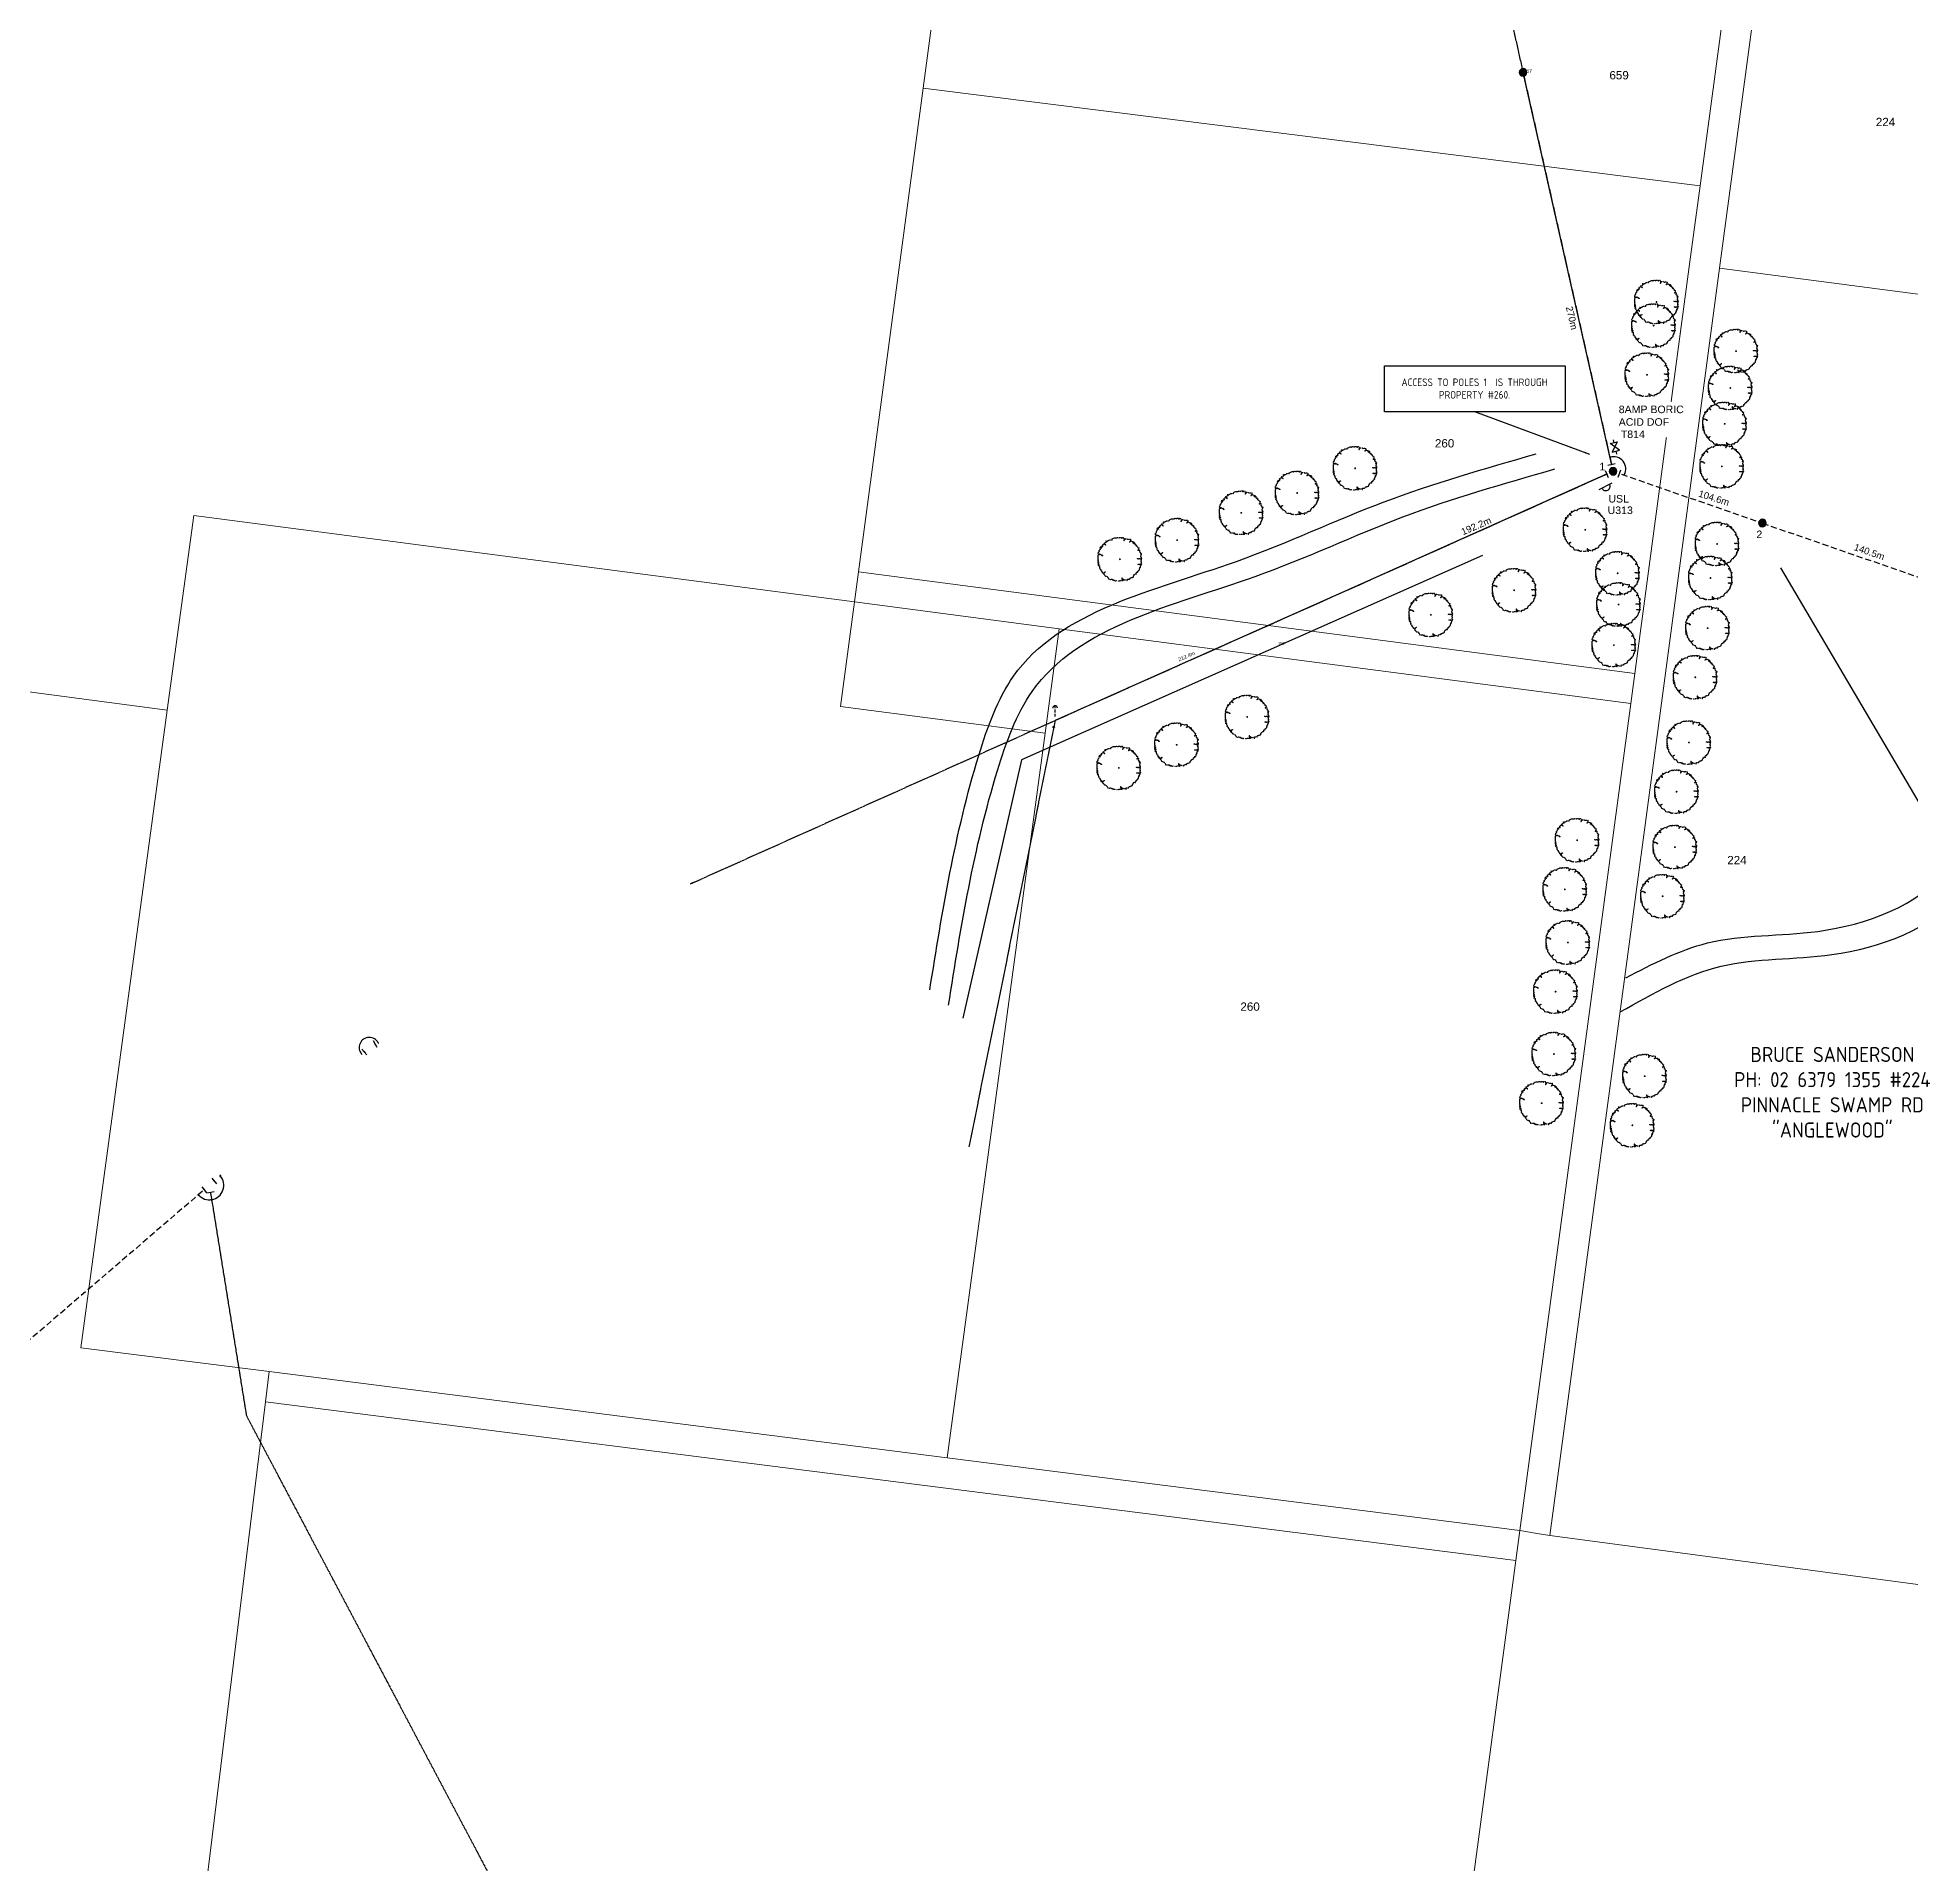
# Model space of a CAD drawing. Header units: metres. Extents: x 206144 to 214764, y 6366407 to 6371688.
# Drawn here: x 211422 to 212662, y 6369625 to 6370834 of the extents above; entities that cross this region are included whole.
import ezdxf
from ezdxf.enums import TextEntityAlignment as Align

# ---------------------------------------------------------------- set-up
doc = ezdxf.new("R2010")
doc.units = ezdxf.units.M
for name, pattern in [('Cable Exist OH', [1, 1, 0]), ('Cable New OH', [6, 4, -2]), ('DASHED2', [9.525, 6.35, -3.175])]:
    doc.linetypes.add(name, pattern=pattern)
doc.layers.get('0').update_dxf_attribs({"color": 6})
doc.layers.add('Cadastre Land Parcels_SP_EXT', color=9, linetype='Continuous', lineweight=5)
doc.layers.add('Cadastre Roads_SP_EXT', color=9, linetype='Continuous', lineweight=5)
for name, color, linetype in [('Equip_HV_EXT', 7, 'Continuous'), ('Equip_SP_HV_EXT', 7, 'Continuous'), ('Equip_SP_HV_MOD', 3, 'Continuous'), ('Mains_HV_EXT', 7, 'Continuous'), ('Mains_HV_NEW', 2, 'Continuous'), ('Mains_HV_New_A18', 2, 'Continuous'), ('Mains_HV_NEW_Hardwired', 2, 'Continuous'), ('Notes', 7, 'Continuous'), ('Notes_SP_MISC', 7, 'Continuous'), ('OH_Details_SP_MISC', 7, 'Continuous'), ('SupportsOH_SP_MISC', 7, 'Continuous'), ('SupportsOH_SP_TR_HV_LV_SL_EXT', 7, 'Continuous')]:
    doc.layers.add(name, color=color, linetype=linetype)
doc.styles.add('ARIAL', font='arial.ttf', dxfattribs={"height": 2})
doc.styles.add('iecISOCP', font='isocp.shx')
doc.styles.add('POLE_LABEL', font='arial.ttf')
doc.styles.get("Standard").update_dxf_attribs({"font": 'arial.ttf'})
doc.linetypes.add('IE Fence', pattern='A,8,-1.2,["|",Standard,S=1,R=0,X=0,Y=-0.6],-1.4', length=10.6)
doc.dimstyles.new('GISCAD Dim Style', dxfattribs={"dimtxt": 2.5, "dimasz": 3, "dimexe": 1.25, "dimexo": 0.625, "dimtad": 1, "dimtoh": 1, "dimdec": 1, "dimtxsty": 'ARIAL', "dimcen": 2.5, "dimadec": 0, "dimazin": 0, "dimtfac": 1, "dimtdec": 1, "dimtmove": 0, "dimatfit": 3, "dimfxl": 1.25, "dimarcsym": 0})
doc.dimstyles.new('UGT1', dxfattribs={"dimtxt": 2.5, "dimasz": 2, "dimexe": 1.25, "dimexo": 0.625, "dimgap": 1, "dimtad": 1, "dimjust": 1, "dimlfac": 1000, "dimtxsty": 'iecISOCP', "dimblk1": 'M05', "dimblk2": 'NONE', "dimsah": 1, "dimcen": 0, "dimse1": 1, "dimse2": 1, "dimadec": 0, "dimazin": 0, "dimtfac": 1, "dimtmove": 0, "dimatfit": 3, "dimfxl": 1, "dimarcsym": 0})

# ---------------------------------------------------------------- blocks, each defined once
blk = doc.blocks.new('POLE_EXT')
blk.add_hatch(color=256).paths.add_polyline_path([(-1, 0, 1), (1, 0, 1)])
blk.add_lwpolyline([(-1, 0, 1), (1, 0, 1)], format="xyb", close=True)
for tag, height, flags, p in [('pNumber', 2.5, 8, (-17.84, 2.07)), ('OWNED_BY', 0.2, 9, (1.35, -0.4)), ('SPECIAL_USE', 0.2, 9, (1.35, -0.8)), ('STATE', 0.2, 9, (1.35, -1)), ('cLV', 0.2, 9, (1.35, -1.4)), ('hDepth', 0.2, 9, (1.35, -1.6)), ('hDia', 0.2, 9, (1.35, -1.8)), ('cHV', 0.2, 9, (1.35, -2)), ('cLinedev', 0.2, 9, (1.35, -3.4)), ('pExisting', 0.2, 9, (1.35, -3.8)), ('pFooting', 0.2, 9, (1.35, -4.4)), ('pNew', 0.2, 9, (1.35, -4.6)), ('pRelocate', 0.2, 9, (1.35, -5)), ('PARENT', 0.2, 9, (1.35, -0.6)), ('USAGE', 0.2, 9, (1.35, -1.2)), ('LBRACKET', 0.2, 9, (1.35, -2.2)), ('LExisting', 0.2, 9, (1.35, -2.4)), ('LANTNUMBER', 0.2, 9, (1.35, -2.6)), ('LOther', 0.2, 9, (1.35, -2.8)), ('LRemove', 0.2, 9, (1.35, -3)), ('LEGEND', 0.2, 9, (1.35, -3.2)), ('LOCATION', 0.2, 9, (1.35, -3.6)), ('PFNUMBER', 0.2, 9, (1.35, -4)), ('NEWPFNUMBER', 0.2, 9, (1.35, -4.2)), ('pRemove', 0.2, 9, (1.35, -5.2)), ('pReplace', 0.2, 9, (1.35, -5.4)), ('pStay', 0.2, 9, (1.35, -5.6)), ('pType', 0.2, 9, (1.35, -5.8)), ('cspan', 0.2, 9, (1.35, -6)), ('STREETNAME', 0.2, 9, (1.35, -6.2)), ('SUBURB', 0.2, 9, (1.35, -6.4)), ('OPERATED_BY', 0.2, 9, (1.36, -7.01)), ('NOTES', 0.2, 9, (1.35, -6.6)), ('MAINTAINED_BY', 0.2, 9, (1.36, -6.81))]:
    blk.add_attdef(tag, text='', height=height, dxfattribs=dict(flags=flags)).set_placement(p, align=Align.MIDDLE_LEFT)
at = {"style": 'POLE_LABEL'}
for tag, height, flags, p in [('STRUCTURE_PLANT_NUMBER', 0.2, 9, (1.35, 0.03)), ('ASSET_NUM', 2.5, 8, (2, 2)), ('STREET_CODE', 0.2, 9, (1.35, -0.2))]:
    blk.add_attdef(tag, text='', height=height, dxfattribs=dict(at, flags=flags)).set_placement(p, align=Align.MIDDLE_LEFT)
at = {"flags": 1}
blk.add_attdef('Z', (1.35, -7.33), '', height=0.2, dxfattribs=at)
blk = doc.blocks.new('*U153')
for p, q in [((0.13, 11.65), (0.13, 10.69)), ((0.13, 7.81), (0.13, 6.85))]:
    blk.add_line(p, q)
blk.add_lwpolyline([(-1.07, 7.81), (1.33, 7.81), (-1.07, 10.69), (1.33, 10.69)], close=True)
for tag, height, flags, p in [('STREET_CODE', 0.2, 9, (1.5, 0)), ('ASSET_NUM', 2.5, 8, (2, 2)), ('ACTUAL_STATUS', 0.2, 9, (1.5, -0.2)), ('CONSTRUCTED_VOLTAGE', 0.2, 9, (1.5, -0.4)), ('OPERATING_VOLTAGE', 0.2, 9, (1.5, -0.8)), ('ORIENTATION', 0.2, 9, (1.5, -1)), ('OWNED_BY', 0.2, 9, (1.5, -1.2)), ('OPERATED_BY', 0.2, 9, (1.5, -1.4)), ('STATE', 0.2, 9, (1.5, -1.8)), ('SWITCH_TYPE', 0.2, 9, (1.5, -2)), ('STREETNAME', 0.2, 9, (1.5, -2.8)), ('SUBURB', 0.2, 9, (1.5, -3)), ('Z', 0.2, 1, (1.5, -3.6)), ('NO_PHASES', 0.2, 9, (1.5, -0.6)), ('MAINTAINED_BY', 0.2, 9, (1.5, -1.6)), ('USAGE', 0.2, 9, (1.5, -2.2)), ('LEGEND', 0.2, 9, (1.5, -2.4)), ('LOCATION', 0.2, 9, (1.5, -2.6)), ('NOTES', 0.2, 9, (1.5, -3.2)), ('LABEL_ALIGNMENT', 0.2, 9, (1.5, -3.4))]:
    blk.add_attdef(tag, text='', height=height, dxfattribs=dict(flags=flags)).set_placement(p, align=Align.MIDDLE_LEFT)
blk = doc.blocks.new('*U132')
blk.add_line((6.75, 3.22), (1.95, 3.22))
blk.add_lwpolyline([(5.79, 3.22, 0.414214), (4.35, 4.66, 0.414214), (2.91, 3.22)], format="xyb")
for tag, height, flags, p in [('STREET_CODE', 0.2, 9, (1.5, 0)), ('ASSET_NUM', 2.5, 8, (2, 2)), ('ACTUAL_STATUS', 0.2, 9, (1.5, -0.2)), ('CONSTRUCTED_VOLTAGE', 0.2, 9, (1.5, -0.4)), ('OPERATING_VOLTAGE', 0.2, 9, (1.5, -0.8)), ('ORIENTATION', 0.2, 9, (1.5, -1)), ('OWNED_BY', 0.2, 9, (1.5, -1.2)), ('OPERATED_BY', 0.2, 9, (1.5, -1.4)), ('STATE', 0.2, 9, (1.5, -1.8)), ('SWITCH_TYPE', 0.2, 9, (1.5, -2)), ('STREETNAME', 0.2, 9, (1.5, -2.8)), ('SUBURB', 0.2, 9, (1.5, -3)), ('Z', 0.2, 1, (1.5, -3.6)), ('NO_PHASES', 0.2, 9, (1.5, -0.6)), ('MAINTAINED_BY', 0.2, 9, (1.5, -1.6)), ('USAGE', 0.2, 9, (1.5, -2.2)), ('LEGEND', 0.2, 9, (1.5, -2.4)), ('LOCATION', 0.2, 9, (1.5, -2.6)), ('NOTES', 0.2, 9, (1.5, -3.2)), ('LABEL_ALIGNMENT', 0.2, 9, (1.5, -3.4))]:
    blk.add_attdef(tag, text='', height=height, dxfattribs=dict(flags=flags)).set_placement(p, align=Align.MIDDLE_LEFT)
blk = doc.blocks.new('CONNECTOR_NODE_EXT')
h = blk.add_hatch(color=256)
edge = h.paths.add_edge_path()
edge.add_arc((0, 0), 0.5, 0, 360)
blk.add_circle((0, 0), 0.5)
at = {"flags": 1}
blk.add_attdef('Z', (0, 0), '', height=0.2, dxfattribs=at)
at = {"flags": 9}
for tag, p in [('CONNECTOR_TYPE', (0, 0)), ('CONSTRUCTED_VOLTAGE', (0, -0.2)), ('NO_PHASES', (0, -0.4)), ('OPERATING_VOLTAGE', (0, -0.6)), ('ORIENTATION', (0, -0.8)), ('SUBTYPE', (0, -1)), ('USAGE', (0, -1.2)), ('NOTES', (0, -1.4))]:
    blk.add_attdef(tag, text='', height=0.2, dxfattribs=at).set_placement(p, align=Align.MIDDLE_LEFT)
blk = doc.blocks.new('BOND POINT')
blk.add_hatch(color=256).paths.add_polyline_path([(-1, 0, 1), (1, 0, 1)])
blk.add_lwpolyline([(-1, 0, 1), (1, 0, 1)], format="xyb", close=True)
blk = doc.blocks.new('End Shackle_NEW')
blk.add_wipeout([(-0.25, 0), (-0.25, 1.81), (0.25, 1.82), (0.25, 0)])
blk.add_line((1, 1.81), (-1, 1.81))
at = {"flags": 1}
blk.add_attdef('Z', (0, 0), '', height=0.2, dxfattribs=at)
at = {"flags": 9}
for tag, p in [('CONNECTOR_TYPE', (0, 0)), ('CONSTRUCTED_VOLTAGE', (0, -0.2)), ('OPERATING_VOLTAGE', (0, -0.6)), ('ORIENTATION', (0, -0.8)), ('OWNED_BY', (0, -1)), ('STATE', (0, -1.2)), ('OPERATED_BY', (0, -2.01)), ('NO_PHASES', (0, -0.4)), ('USAGE', (0, -1.4)), ('NOTES', (0, -1.6)), ('MAINTAINED_BY', (0, -1.81))]:
    blk.add_attdef(tag, text='', height=0.2, dxfattribs=at).set_placement(p, align=Align.MIDDLE_LEFT)
blk = doc.blocks.new('STAY_DEL')
at = {"linetype": 'DASHED2', "ltscale": 0.3}
blk.add_line((0, 0), (-7.2, 0), dxfattribs=at)
blk.add_arc((-5.7, 0), 1.5, 90, 270)
blk = doc.blocks.new('TREE1')
at = {"const_width": 0.256}
blk.add_lwpolyline([(-0.13, 0, 1), (0.13, 0, 1)], format="xyb", close=True, dxfattribs=at)
for p in [(-3.11, 5.17), (-2.99, 5.26), (-2.88, 5.33), (-2.88, 5.33), (-2.68, 5.33), (-2.32, 5.3), (-2.23, 5.35), (-2.21, 5.48), (-2.19, 5.51), (-2.14, 5.55), (-2.01, 5.64), (-1.81, 5.73), (-1.58, 5.82), (-1.4, 5.87), (-1.29, 5.87), (-1.16, 5.87), (-1.04, 5.87), (-0.95, 5.82), (-0.89, 5.87), (-0.73, 5.93), (-0.66, 5.95), (-0.59, 5.98), (-0.28, 5.89), (-0.21, 5.89), (-0.17, 5.95), (-0.01, 5.98), (0.03, 5.98), (0.28, 5.98), (0.35, 5.98), (0.41, 5.87), (0.57, 5.8), (0.68, 5.98), (0.98, 5.93), (0.98, 5.93), (1.11, 5.24), (1.13, 5.66), (1.13, 5.21), (1.15, 5.6), (1.18, 5.53), (1.18, 5.48), (1.18, 5.42), (1.18, 5.28), (1.27, 5.42), (1.4, 5.64), (1.56, 5.62), (1.94, 5.57), (2.1, 5.48), (2.16, 5.46), (2.43, 5.51), (2.61, 5.51), (2.93, 5.46), (2.97, 5.37), (2.97, 5.28), (2.97, 5.28), (-6.04, 1.09), (-6.04, 0.86), (-6.04, 0.8), (-6.04, 0.66), (-6.04, 0.55), (-6.04, 0.39), (-6.04, 0.35), (-6.04, 0.28), (-6.04, 0.19), (-6.04, 0.06), (-6.04, 0.01), (-6.02, 1.6), (-5.98, 1.83), (-5.98, 1.47), (-5.93, 1.18), (-5.91, 1.92), (-5.84, 1.94), (-5.78, 2.37), (-5.75, 2.12), (-5.75, 1.22), (-5.71, 2.21), (-5.69, 1.4), (-5.69, 1.24), (-5.62, 2.52), (-5.51, 3.06), (-5.51, 2.7), (-5.44, 2.77), (-5.42, 3.33), (-5.39, 1.33), (-5.35, 1.22), (-5.3, 3.11), (-5.22, 3.33), (-5.13, 3.08), (-5.08, 3.42), (-5.06, 3.51), (-5.06, 1.2), (-5.04, 1.11), (-4.97, 1.13), (-4.95, 3.55), (-4.95, 1.09), (-4.95, 0.98), (-4.81, 3.85), (-4.79, 3.94), (-4.79, 3.51), (-4.77, 0.98), (-4.72, 3.73), (-4.56, 4.09), (-4.43, 4.14), (-4.27, 4.43), (-4.23, 4.5), (-4.23, 4.36), (-4.23, 4.29), (-4.21, 4.23), (-4.16, 4.14), (-4.14, 4.14), (-4.09, 4.12), (-4.09, 4.09), (-3.98, 4.14), (-3.94, 4.63), (-3.94, 3.94), (-3.91, 3.96), (-3.8, 5.04), (-3.78, 4.9), (-3.73, 4.83), (-3.69, 4.77), (-3.49, 4.99), (-3.44, 5.01), (-3.35, 5.04), (-3.24, 5.08), (1.09, 5.15), (1.09, 5.15), (2.68, 4.77), (2.75, 4.9), (2.9, 4.88), (2.93, 5.08), (2.93, 4.9), (3.22, 4.95), (3.49, 4.86), (3.49, 4.81), (3.64, 4.74), (3.64, 4.7), (3.64, 4.52), (3.64, 4.5), (3.8, 4.74), (3.91, 4.34), (4, 4.59), (4.03, 4.45), (4.14, 4.18), (4.14, 4.09), (4.36, 4.07), (4.36, 3.89), (4.54, 3.67), (4.56, 3.82), (4.61, 3.78), (4.79, 3.49), (4.81, 0.17), (4.92, 3.35), (4.95, 3.22), (4.95, 0.17), (4.99, 2.52), (4.99, 2.46), (5.04, 2.57), (5.06, 2.48), (5.12, 0.1), (5.12, 0.1), (5.17, 3.08), (5.17, 2.79), (5.17, 2.7), (5.24, 3.06), (5.24, 2.52), (5.24, 0.15), (5.42, 2.39), (5.42, 2.12), (5.42, 2.07), (5.44, 2.5), (5.44, 2.41), (5.44, 0.17), (5.51, 1.92), (5.51, 0.06), (5.64, 1.92), (5.69, 1.4), (5.71, 1.69), (5.71, 1.69), (5.73, 0.89), (5.73, 0.8), (5.73, 0.12), (5.73, 0.06), (5.78, 0.66), (5.82, 1.47), (5.82, 1.09), (5.82, 0.37), (5.84, 0.62), (5.84, 0.01), (5.84, 0.01), (5.87, 1.24), (5.87, 0.48), (5.89, 0.41), (5.89, 0.37), (5.95, 1.51), (5.95, 0.35), (5.95, 0.3), (5.98, 0.19), (-6.04, -0.06), (-6.04, -0.17), (-6.04, -0.44), (-6.04, -0.68), (-6.04, -0.71), (-6.04, -0.98), (-6.02, -1.33), (-6, -0.21), (-6, -0.66), (-6, -0.89), (-5.98, -0.64), (-5.98, -1.2), (-5.96, -0.26), (-5.96, -0.64), (-5.96, -1), (-5.96, -1.22), (-5.96, -1.72), (-5.93, -0.3), (-5.84, -0.8), (-5.84, -1), (-5.84, -1.54), (-5.8, -1.87), (-5.73, -1.38), (-5.66, -1.99), (-5.62, -1.9), (-5.62, -2.1), (-5.6, -2.3), (-5.57, -2.55), (-5.51, -2.39), (-5.42, -2.77), (-5.22, -2.86), (-5.19, -2.97), (-5.19, -3.08), (-5.13, -3.24), (-5.01, -3.26), (-4.97, -3.44), (-4.88, -3.67), (-4.81, -3.51), (-4.72, -3.76), (-4.52, -4.03), (-4.43, -3.71), (-4.41, -4.07), (-4.36, -3.85), (-4.34, -3.6), (-4.34, -4.23), (-4.21, -4.32), (-4.18, -3.62), (-4.18, -3.62), (-4.12, -4.56), (-4.03, -3.49), (-3.89, -4.7), (-3.69, -4.74), (-3.4, -4.86), (-3.38, -4.97), (3.04, -5.15), (3.15, -5.08), (3.38, -5.04), (3.56, -4.97), (3.6, -4.95), (3.67, -4.86), (3.71, -4.63), (3.71, -4.77), (3.82, -4.5), (3.91, -4.3), (3.91, -4.3), (3.91, -4.3), (3.91, -4.41), (4.14, -4.12), (4.14, -4.18), (4.23, -4.09), (4.45, -3.94), (4.52, -4.05), (4.56, -3.69), (4.63, -3.64), (4.7, -3.64), (4.81, -3.6), (4.86, -3.53), (4.92, -3.33), (4.92, -3.47), (4.95, -1.4), (4.95, -1.4), (4.97, -3.31), (5.1, -3.26), (5.12, -1.4), (5.12, -1.45), (5.12, -1.45), (5.21, -3.15), (5.3, -3.02), (5.33, -1.4), (5.33, -2.77), (5.33, -2.82), (5.33, -2.84), (5.33, -2.88), (5.35, -1.47), (5.35, -2.7), (5.35, -2.93), (5.35, -2.93), (5.44, -2.32), (5.44, -2.37), (5.46, -2.55), (5.48, -1.4), (5.48, -2.48), (5.53, -2.3), (5.6, -1.4), (5.6, -2.07), (5.6, -2.1), (5.62, -2.23), (5.64, -2.03), (5.71, -1.38), (5.71, -1.76), (5.71, -1.9), (5.78, -1.38), (5.82, -0.37), (5.82, -0.48), (5.82, -0.48), (5.84, -0.57), (5.84, -1), (5.84, -1.56), (5.84, -1.72), (5.87, -0.19), (5.87, -0.75), (5.87, -1.36), (5.89, -0.1), (5.89, -0.66), (5.93, -0.86), (6, -1.33), (-3.17, -5.17), (-3.06, -5.39), (-3.02, -5.48), (-2.99, -5.55), (-2.66, -5.6), (-2.41, -5.57), (-2.23, -5.57), (-2.01, -5.73), (-1.92, -5.6), (-1.81, -5.71), (-1.69, -5.8), (-1.65, -5.89), (-1.51, -5.8), (-1.33, -5.93), (-1.18, -5.96), (-1.02, -5.89), (-1.02, -5.89), (-0.46, -5.98), (-0.12, -5.98), (0.01, -5.93), (0.21, -5.89), (0.53, -5.89), (0.55, -5.19), (0.55, -5.3), (0.55, -5.46), (0.55, -5.53), (0.68, -5.37), (0.68, -5.66), (0.68, -5.89), (0.77, -5.8), (0.82, -5.48), (0.84, -5.91), (0.93, -5.55), (1.02, -5.6), (1.02, -5.6), (1.04, -5.62), (1.15, -5.66), (1.27, -5.71), (1.49, -5.73), (1.92, -5.64), (1.92, -5.73), (1.96, -5.89), (1.99, -5.62), (2.1, -5.55), (2.25, -5.51), (2.37, -5.51), (2.66, -5.51), (2.68, -5.33), (2.88, -5.19), (2.9, -5.17)]:
    blk.add_point(p)
at = {"flags": 1}
blk.add_attdef('Z', (0, 0), '', height=0.2, dxfattribs=at)
blk = doc.blocks.new('_None')
blk = doc.blocks.new('M05')
blk.add_hatch(color=256).paths.add_polyline_path([(-2, 0), (-0.7, -0.75), (-0.7, 0.75)])
at = {"color": 1}
blk.add_lwpolyline([(-0.7, 0.75), (-0.7, -0.75), (-2, 0)], close=True, dxfattribs=at)

msp = doc.modelspace()

# ---------------------------------------------------------------- linework, layer by layer
at = {"layer": 'Cadastre Land Parcels_SP_EXT', "linetype": 'Continuous'}
for points in [[(212604.72, 6371475.74), (212602.98, 6371542.43), (212184.68, 6371597.04), (211678.78, 6371663.06), (211680.86, 6371678.78), (211609.76, 6371688.14), (211603.25, 6371638), (211580.98, 6371623.03), (211557.44, 6371442.27), (211351.53, 6371468.25), (211326.23, 6371451.19), (211259.1, 6371459.67), (211239.5, 6371304.86), (211215.03, 6371111.57), (212035.6, 6371002.34), (212008.54, 6370800.4), (212522.93, 6370735.74), (212615.55, 6371426.39), (212616.26, 6371431.67), (212614.18, 6371434.54), (212604.72, 6371475.74)], [(212857.52, 6371479.81), (212832.28, 6371471.39), (212802.83, 6371420.66), (212758.47, 6371366.09), (212719.76, 6371344.18), (212677, 6371317.83), (212650.14, 6371324.25), (212640.62, 6371362.09), (212644.81, 6371392.34), (212633.36, 6371408.12), (212535.87, 6370681.05), (213174.53, 6370597.51), (213287.7, 6371453.97), (213081.67, 6371481.31), (212944.22, 6371456.24), (212857.52, 6371479.81)], [(211963, 6370460.14), (211965.7, 6370480.09), (212008.54, 6370800.4), (212035.6, 6371002.34), (211215.03, 6371111.57), (211195.16, 6371114.21), (211154.67, 6370794.41), (211110.01, 6370441.29), (211508.12, 6370388.39), (211525.65, 6370517.46), (211963, 6370460.14)], [(212522.93, 6370735.74), (212008.54, 6370800.4), (211965.7, 6370480.09), (212479.69, 6370412.76), (212515.96, 6370683.66), (212522.93, 6370735.74)], [(213174.53, 6370597.51), (212535.87, 6370681.05), (212499.57, 6370409.67), (212496.87, 6370389.72), (212423.48, 6369841.95), (213063.43, 6369756.71), (213174.53, 6370597.51)], [(211963, 6370460.14), (211525.65, 6370517.46), (211508.12, 6370388.39), (211450.91, 6369966.3), (211575.55, 6369950.51), (212024.4, 6369893.52), (212089.34, 6370373.22), (211953.76, 6370390.93), (211963, 6370460.14)], [(212478.34, 6370402.84), (212479.69, 6370412.76), (211965.7, 6370480.09), (211963, 6370460.14), (212098.68, 6370442.32), (212476.99, 6370392.81), (212478.34, 6370402.84)], [(212098.68, 6370442.32), (211963, 6370460.14), (211953.76, 6370390.93), (212089.34, 6370373.22), (212098.68, 6370442.32)], [(212476.99, 6370392.81), (212098.68, 6370442.32), (212089.34, 6370373.22), (212024.4, 6369893.52), (212403.59, 6369845.37), (212476.99, 6370392.81)], [(212400.89, 6369825.42), (212021.71, 6369873.58), (211573.04, 6369930.56), (211523.73, 6369527.24), (211854.45, 6369484.25), (211804.41, 6369096.24), (212295.15, 6369035.9), (212400.89, 6369825.42)]]:
    msp.add_lwpolyline(points, close=True, dxfattribs=at)
at = {"layer": 'Cadastre Roads_SP_EXT', "linetype": 'Continuous'}
for points in [[(212496.87, 6370389.72), (212499.57, 6370409.67), (212535.87, 6370681.05), (212633.36, 6371408.12), (212625.32, 6371419.19), (212616.26, 6371431.67), (212615.55, 6371426.39), (212522.94, 6370735.74), (212515.96, 6370683.66), (212479.69, 6370412.76), (212478.34, 6370402.84), (212476.99, 6370392.81), (212403.59, 6369845.37), (212415.07, 6369843.39), (212423.48, 6369841.95), (212496.87, 6370389.72)], [(212402.25, 6369835.45), (212403.59, 6369845.37), (212024.4, 6369893.52), (211575.55, 6369950.51), (211573.04, 6369930.56), (212021.71, 6369873.58), (212400.89, 6369825.42), (212402.25, 6369835.45)]]:
    msp.add_lwpolyline(points, close=True, dxfattribs=at)
at = {"layer": 'Mains_HV_EXT', "color": 7, "linetype": 'Cable Exist OH'}
for points in [[(212247.18, 6371515.08), (212272.9, 6371400.76), (212325.21, 6371168.18), (212369, 6370975.35), (212405.7, 6370810.74), (212465.3, 6370546.65)], [(211856.88, 6370274.56), (211856.88, 6370274.56), (211854.6, 6370273.54), (212095.92, 6370381.68), (212289.89, 6370468.17), (212465.3, 6370546.65)], [(212465.12, 6370547.75), (212465.3, 6370546.65)]]:
    msp.add_lwpolyline(points, dxfattribs=at)
at = {"layer": 'Mains_HV_EXT', "linetype": 'Cable Exist OH'}
for points in [[(212095.92, 6370381.68), (212095.05, 6370377.23)], [(212095.05, 6370377.23), (212038.83, 6370099.42)], [(211535.96, 6370073.84), (211560.48, 6369921.36), (211679.23, 6369696.85), (211847.08, 6369379.48), (212012.54, 6369066.66), (212195.07, 6368623.88)]]:
    msp.add_lwpolyline(points, dxfattribs=at)
at = {"layer": 'Mains_HV_New_A18', "color": 7, "linetype": 'Cable New OH'}
msp.add_lwpolyline([(212465.3, 6370546.65), (212465.3, 6370546.65)], dxfattribs=at)
msp.add_lwpolyline([(212465.3, 6370546.65), (212465.3, 6370546.65)], dxfattribs=at)
msp.add_lwpolyline([(212465.3, 6370546.65), (212465.3, 6370546.65)], dxfattribs=at)
at = {"layer": 'Mains_HV_New_A18', "linetype": 'Cable New OH'}
for points in [[(212465.3, 6370546.65), (212564.17, 6370512.32), (212696.91, 6370466.38), (212848.96, 6370383.68), (212946.44, 6370330.38)], [(211641.85, 6370165.11), (211641.85, 6370165.11), (211641.85, 6370165.11), (211641.85, 6370165.11), (211641.85, 6370165.11)], [(211535.96, 6370073.84), (211326.76, 6369893.99), (211203.18, 6369758.87), (211102.33, 6369648.69), (210895.02, 6369508.45), (210723.67, 6369346.95), (210612.45, 6369199.69), (210488.05, 6369034.49), (210382.71, 6368895.21), (210225.94, 6368687.45), (210079.69, 6368493.8)], [(211535.96, 6370073.84), (211535.96, 6370073.84), (211535.96, 6370073.84)]]:
    msp.add_lwpolyline(points, dxfattribs=at)
at = {"layer": 'Mains_HV_NEW_Hardwired', "linetype": 'Continuous'}
for centre, radius, start, end in [((211641.85, 6370165.11), 6.71, 27.00728, 220.75916), ((211535.96, 6370073.84), 9.58, 220.68465, 40.75916)]:
    msp.add_arc(centre, radius, start, end, dxfattribs=at).dxf.unprotected_set("ltscale", 0)
at = {"layer": 'Notes_SP_MISC', "color": 0}
msp.add_lwpolyline([(212433.64, 6370586.1), (212314.05, 6370586.1), (212314.05, 6370616.41), (212433.64, 6370616.41)], close=True, dxfattribs=at)
at = {"layer": 'Notes_SP_MISC', "linetype": 'IE Fence', "flags": 128}
for points in [[(212378.91, 6370490.83), (212073.64, 6370355.53)], [(212378.91, 6370490.83), (212073.64, 6370355.53)], [(212073.64, 6370355.53), (212034.88, 6370184.49)], [(212073.64, 6370355.53), (212034.88, 6370184.49)]]:
    msp.add_lwpolyline(points, dxfattribs=at)
at = {"layer": 'Notes_SP_MISC'}
for points in [[(212012.97, 6370203.21), (212045.38, 6370358.53), (212068.36, 6370410.89), (212215.92, 6370486.99), (212313.73, 6370526.41), (212414.5, 6370558.18)], [(212025.35, 6370193.2), (212057.76, 6370348.53), (212080.74, 6370400.89), (212228.29, 6370476.99), (212326.11, 6370516.41), (212426.87, 6370548.18)], [(212473.84, 6370211.24), (212527.76, 6370234.32), (212600.93, 6370242.01), (212686.44, 6370282.78), (212715.72, 6370352.98), (212728.05, 6370396.83), (212751.16, 6370446.83), (212840.51, 6370452.99), (212911.33, 6370439.69), (212961.6, 6370440), (213076.23, 6370475.8), (213113.74, 6370473.33), (213137.29, 6370458.42), (213154.26, 6370445.97)], [(212470.13, 6370188.67), (212537, 6370218.93), (212610.18, 6370226.63), (212695.68, 6370267.4), (212724.97, 6370337.6), (212737.29, 6370381.45), (212760.4, 6370431.45), (212849.75, 6370437.6), (212920.01, 6370423.01), (212970.85, 6370427.63), (213032.47, 6370446.86), (213073.43, 6370462.09), (213134.79, 6370447.28), (213152.48, 6370432.22)]]:
    msp.add_spline(points, degree=3, dxfattribs=at)
at = {"layer": 'OH_Details_SP_MISC', "color": 7, "linetype": 'Continuous', "flags": 128}
for points in [[(212465.3, 6370546.65), (212405.7, 6370810.74)], [(212465.3, 6370546.65), (212289.89, 6370468.17), (212095.92, 6370381.68)]]:
    msp.add_lwpolyline(points, dxfattribs=at)

# ---------------------------------------------------------------- block references
at = {"layer": 'Cadastre Land Parcels_SP_EXT', "color": 3, "xscale": 2.4, "yscale": 2.4, "zscale": 2.4}
for p in [(212494.08, 6370658.74), (212492.2, 6370643.09), (212546.74, 6370626.19), (212487.81, 6370610.54), (212542.98, 6370601.78), (212539.22, 6370578), (212294.57, 6370548.6), (212537.33, 6370549.83), (212256.17, 6370532.27), (212219.18, 6370519.13), (212446.91, 6370507.92), (212176.71, 6370501.03), (212534.2, 6370498.5), (212138.83, 6370488.4), (212468.37, 6370479.1), (212399.89, 6370467.86), (212529.81, 6370475.97), (212344.72, 6370451.58), (212469, 6370458.44), (212527.93, 6370442.79), (212465.87, 6370431.53), (212519.78, 6370410.25), (212223.1, 6370383.98), (212176.43, 6370365.56), (212515.54, 6370367.04), (212138.1, 6370350.25), (212507.39, 6370334.49), (212441.59, 6370302.34), (212506.29, 6370297.81), (212433.44, 6370269.79), (212498.14, 6370265.26), (212435.43, 6370234.64), (212427.28, 6370202.09), (212426.19, 6370160.79), (212486.27, 6370146.17), (212418.04, 6370128.24), (212478.12, 6370113.62)]:
    msp.add_blockref('TREE1', p, dxfattribs=at)
at = {"layer": 'Equip_HV_EXT', "rotation": 256.1041988746138}
msp.add_blockref('CONNECTOR_NODE_EXT', (212095.05, 6370377.23), dxfattribs=at)
at = {"layer": 'Equip_SP_HV_EXT'}
ref = msp.add_blockref('*U153', (212470.59, 6370544.7), dxfattribs=dict(at, xscale=2, yscale=2, zscale=2, rotation=13.60029999420146))
ref.add_attrib('ASSET_NUM', 'T814', dxfattribs={"layer": '0', "height": 5}).set_placement((212486.37, 6370567.12), align=Align.BOTTOM_RIGHT)
at = {"layer": 'Equip_SP_HV_MOD'}
ref = msp.add_blockref('*U132', (212465.33, 6370546.39), dxfattribs=dict(at, xscale=2, yscale=2, zscale=2, rotation=206.9313148551136))
ref.add_attrib('ASSET_NUM', 'U313', dxfattribs={"layer": '0', "height": 5}).set_placement((212470.09, 6370516.83), align=Align.BOTTOM_CENTER)
at = {"layer": 'Mains_HV_NEW_Hardwired', "linetype": 'Continuous'}
for p, xscale, yscale, zscale in [((211647.83, 6370168.16), 0.15, 0.15, 0.15), ((211636.77, 6370160.73), 0.15, 0.15, 0.15), ((211543.21, 6370080.09), 0.375, 0.375, 0.375), ((211528.7, 6370067.59), 0.375, 0.375, 0.375), ((211537.48, 6370064.38), 0.375, 0.375, 0.375)]:
    msp.add_blockref('BOND POINT', p, dxfattribs=dict(at, xscale=xscale, yscale=yscale, zscale=zscale)).dxf.unprotected_set("ltscale", 0)
at = {"layer": 'SupportsOH_SP_MISC', "color": 0, "rotation": 270}
msp.add_blockref('STAY_DEL', (212095.9, 6370384.17), dxfattribs=at)
at = {"layer": 'SupportsOH_SP_TR_HV_LV_SL_EXT'}
ref = msp.add_blockref('POLE_EXT', (212405.7, 6370810.74), dxfattribs=dict(at, xscale=2.5, yscale=2.5, zscale=2.5))
ref.add_attrib('ASSET_NUM', '47', dxfattribs={"layer": '0', "height": 2.5, "style": 'POLE_LABEL'}).set_placement((212407.7, 6370811.49), align=Align.MIDDLE_LEFT)
ref = msp.add_blockref('POLE_EXT', (212564.17, 6370512.32), dxfattribs=dict(at, xscale=2.5, yscale=2.5, zscale=2.5))
ref.add_attrib('PNUMBER', '2', (212560.22, 6370502.37), dxfattribs={"layer": '0', "height": 5})

# ---------------------------------------------------------------- texts
at = {"layer": 'Cadastre Land Parcels_SP_EXT'}
for s, height, p in [('659', 5.5, (212462.92, 6370806.13)), ('224', 5.5, (212639.3, 6370775.18)), ('260', 5.5, (212347.37, 6370562.41)), ('260', 1.8, (212243.73, 6370431.83)), ('224', 5.5, (212540.94, 6370286.44)), ('260', 5.5, (212218.6, 6370189.45))]:
    msp.add_text(s, height=height, dxfattribs=at).set_placement(p)
at = {"layer": 'Notes', "attachment_point": 1}
for s, insert, char_height, rotation in [('270m', (212438.45, 6370656.31), 4.5, 283.09992), ('104.6m', (212522.81, 6370534.29), 4.5, 342.3119), ('192.2m', (212364.18, 6370508.35), 4.5, 23.20697), ('140.5m', (212625.85, 6370498.85), 4.5, 340.70655), ('212.4m', (212177.07, 6370423), 2.5, 23.20697)]:
    msp.add_mtext_dynamic_manual_height_columns(s, width=32.6214, gutter_width=4, heights=[0], dxfattribs=dict(at, insert=insert, char_height=char_height, rotation=rotation))
at = {"layer": 'Notes', "insert": (212462.23, 6370530.96), "char_height": 5, "attachment_point": 1}
msp.add_mtext_dynamic_manual_height_columns('USL', width=51.6434, gutter_width=4, heights=[0], dxfattribs=at)
at = {"layer": 'Notes_SP_MISC', "color": 0, "attachment_point": 2, "style": 'iecISOCP'}
for s, insert, char_height, width in [('ACCESS TO POLES 1  IS THROUGH PROPERTY #260.', (212373.62, 6370608.08), 5, 120.1531), ('BRUCE SANDERSON \\PPH: 02 6379 1355 #224 PINNACLE SWAMP RD\\P"ANGLEWOOD"', (212610.52, 6370165.5), 10, 141.6606)]:
    msp.add_mtext(s, dxfattribs=dict(at, insert=insert, char_height=char_height, width=width))

# ---------------------------------------------------------------- leaders
at = {"layer": 'Notes_SP_MISC'}
msp.add_leader([(212449.9, 6370557.84), (212373.85, 6370586.1)], dimstyle='GISCAD Dim Style', dxfattribs=at)
at = {"layer": 'Notes_SP_MISC', "color": 0}
msp.add_leader([(212576.26, 6370482.72), (212735.4, 6370212.17)], dimstyle='UGT1', override={"dimgap": 1, "dimtad": 0}, dxfattribs=at)

# ---------------------------------------------------------------- next in the draw order: block references
at = {"layer": 'Mains_HV_NEW', "color": 7, "linetype": 'Continuous', "xscale": 2.5, "yscale": 2.5, "zscale": 2.5, "rotation": 250.8515252528257}
msp.add_blockref('End Shackle_NEW', (212465.3, 6370546.65), dxfattribs=at).dxf.unprotected_set("ltscale", 0)
at = {"layer": 'Mains_HV_NEW', "xscale": 2.5, "yscale": 2.5, "zscale": 2.5}
for p, rotation in [((211641.92, 6370165.09), 298.5385018063674), ((211535.96, 6370073.84), 310.7591615939295)]:
    msp.add_blockref('End Shackle_NEW', p, dxfattribs=dict(at, rotation=rotation)).dxf.unprotected_set("ltscale", 0)

# ---------------------------------------------------------------- next in the draw order: wipeouts: each hides what was drawn before it
at = {"color": 7, "linetype": 'Continuous'}
msp.add_wipeout([(212500.74, 6370592.83), (212506.92, 6370592.37), (212501.89, 6370568.97), (212497.77, 6370569.77)], dxfattribs=at).dxf.layer = 'Notes_SP_MISC'

# ---------------------------------------------------------------- next in the draw order: block references
at = {"layer": 'Mains_HV_NEW', "color": 7, "linetype": 'Continuous', "xscale": 2.5, "yscale": 2.5, "zscale": 2.5, "rotation": 114.1023206673895}
msp.add_blockref('End Shackle_NEW', (212465.3, 6370546.65), dxfattribs=at).dxf.unprotected_set("ltscale", 0)
at = {"layer": 'Mains_HV_NEW'}
for p, xscale, yscale, zscale, rotation in [((211641.92, 6370165.09), 2.500000000000001, 2.500000000000001, 2.500000000000001, 131.3794295547707), ((211535.96, 6370073.84), 2.5, 2.5, 2.5, 130.68465095509)]:
    msp.add_blockref('End Shackle_NEW', p, dxfattribs=dict(at, xscale=xscale, yscale=yscale, zscale=zscale, rotation=rotation)).dxf.unprotected_set("ltscale", 0)

# ---------------------------------------------------------------- next in the draw order: texts
at = {"layer": 'Notes', "insert": (212469.09, 6370590.12), "char_height": 5, "attachment_point": 1}
msp.add_mtext_dynamic_manual_height_columns('8AMP BORIC ACID DOF', width=51.7229, gutter_width=4, heights=[22.93], dxfattribs=at)

# ---------------------------------------------------------------- next in the draw order: block references
at = {"layer": 'Mains_HV_NEW', "color": 7, "linetype": 'Continuous', "xscale": 2.5, "yscale": 2.5, "zscale": 2.5, "rotation": 12.71905163331708}
msp.add_blockref('End Shackle_NEW', (212465.3, 6370546.65), dxfattribs=at).dxf.unprotected_set("ltscale", 0)
at = {"layer": 'Mains_HV_NEW', "xscale": 2.5, "yscale": 2.5, "zscale": 2.5, "rotation": 189.1380081452038}
msp.add_blockref('End Shackle_NEW', (211535.96, 6370073.84), dxfattribs=at).dxf.unprotected_set("ltscale", 0)

# ---------------------------------------------------------------- next in the draw order: linework, layer by layer
at = {"layer": 'Mains_HV_NEW_Hardwired', "linetype": 'Continuous'}
msp.add_arc((212465.8, 6370548.24), 8, 330.10479, 108.88334, dxfattribs=at).dxf.unprotected_set("ltscale", 0)

# ---------------------------------------------------------------- next in the draw order: block references
at = {"layer": 'Mains_HV_NEW_Hardwired', "linetype": 'Continuous', "xscale": 0.1875, "yscale": 0.1875, "zscale": 0.1875}
for p in [(212463.21, 6370555.8), (212472.69, 6370544.14)]:
    msp.add_blockref('BOND POINT', p, dxfattribs=at).dxf.unprotected_set("ltscale", 0)
at = {"layer": 'SupportsOH_SP_TR_HV_LV_SL_EXT'}
ref = msp.add_blockref('POLE_EXT', (212465.3, 6370546.65), dxfattribs=dict(at, xscale=2.5, yscale=2.5, zscale=2.5))
ref.add_attrib('PNUMBER', '1', (212456.31, 6370547.25), dxfattribs={"layer": '0', "height": 5})

doc.saveas('drawing.dxf')
